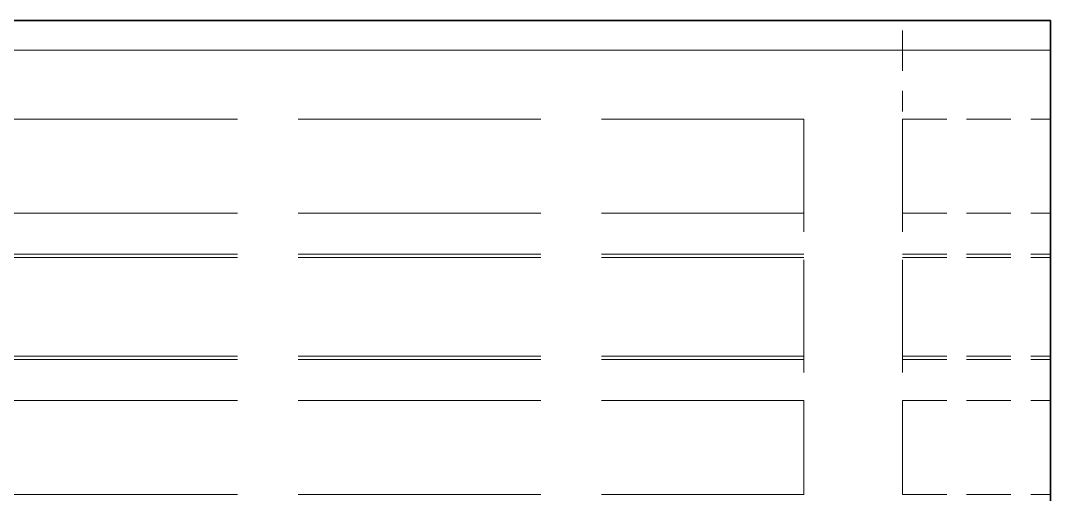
# Model space of a CAD drawing. Extents: x 23 to 417, y 3 to 294.
# Drawn here: x 150.4 to 155.62, y 117.63 to 120.03 of the extents above; entities that cross this region are included whole.
import ezdxf

# ---------------------------------------------------------------- set-up
doc = ezdxf.new("R2010")
doc.units = 0
doc.linetypes.add('DASHED', pattern=[15, 12, -3])
doc.layers.get('0').update_dxf_attribs({"lineweight": 13})

# ---------------------------------------------------------------- blocks, each defined once
blk = doc.blocks.new('BLOCK3494')
at = {"color": 7, "lineweight": 35, "ltscale": 0.2675}
blk.add_line((60, -11.014), (70.7, -11.014), dxfattribs=at)
at = {"color": 7, "linetype": 'DASHED', "lineweight": 13, "ltscale": 0.0075}
blk.add_line((69.2, -11.314), (69.2, -11.014), dxfattribs=at)
at = {"color": 7, "lineweight": 35, "ltscale": 0.0075}
blk.add_line((70.7, -11.314), (70.7, -11.014), dxfattribs=at)
at = {"color": 7, "linetype": 'DASHED', "lineweight": 13, "ltscale": 0.23}
blk.add_line((60, -11.314), (69.2, -11.314), dxfattribs=at)
at = {"color": 7, "lineweight": 13, "ltscale": 0.2675}
blk.add_line((60, -11.314), (70.7, -11.314), dxfattribs=at)
at = {"color": 7, "linetype": 'DASHED', "lineweight": 13, "ltscale": 0.0175}
blk.add_line((69.2, -11.314), (69.2, -12.014), dxfattribs=at)
at = {"color": 7, "lineweight": 35, "ltscale": 0.445}
blk.add_line((70.7, -29.114), (70.7, -11.314), dxfattribs=at)
at = {"color": 7, "linetype": 'DASHED', "lineweight": 13, "ltscale": 0.205}
for p, q in [((60, -12.014), (68.2, -12.014)), ((60, -12.964), (68.2, -12.964)), ((60, -13.379), (68.2, -13.379)), ((60, -13.414), (68.2, -13.414)), ((60, -14.414), (68.2, -14.414)), ((60, -14.449), (68.2, -14.449)), ((60, -14.864), (68.2, -14.864)), ((60, -15.814), (68.2, -15.814))]:
    blk.add_line(p, q, dxfattribs=at)
at = {"color": 7, "linetype": 'DASHED', "lineweight": 13, "ltscale": 0.095}
for p, q in [((68.2, -12.014), (68.2, -15.814)), ((69.2, -12.014), (69.2, -15.814))]:
    blk.add_line(p, q, dxfattribs=at)
at = {"color": 7, "linetype": 'DASHED', "lineweight": 13, "ltscale": 0.0375}
for p, q in [((69.2, -12.014), (70.7, -12.014)), ((69.2, -12.964), (70.7, -12.964)), ((69.2, -13.379), (70.7, -13.379)), ((69.2, -13.414), (70.7, -13.414)), ((69.2, -14.414), (70.7, -14.414)), ((69.2, -14.449), (70.7, -14.449)), ((69.2, -14.864), (70.7, -14.864)), ((69.2, -15.814), (70.7, -15.814))]:
    blk.add_line(p, q, dxfattribs=at)
at = {"color": 7, "linetype": 'DASHED', "lineweight": 13, "ltscale": 0.000875054}
blk.add_line((70.7, -13.414), (70.7, -13.379), dxfattribs=at)
at = {"color": 7, "linetype": 'DASHED', "lineweight": 13, "ltscale": 0.025}
blk.add_line((70.7, -14.414), (70.7, -13.414), dxfattribs=at)
at = {"color": 7, "linetype": 'DASHED', "lineweight": 13, "ltscale": 0.000874926}
blk.add_line((70.7, -14.449), (70.7, -14.414), dxfattribs=at)

msp = doc.modelspace()

# ---------------------------------------------------------------- block references
at = {"lineweight": 0, "xscale": 0.5, "yscale": 0.5, "zscale": 0.5}
msp.add_blockref('BLOCK3494', (120.2741, 125.5377), dxfattribs=at)

doc.saveas('drawing.dxf')
